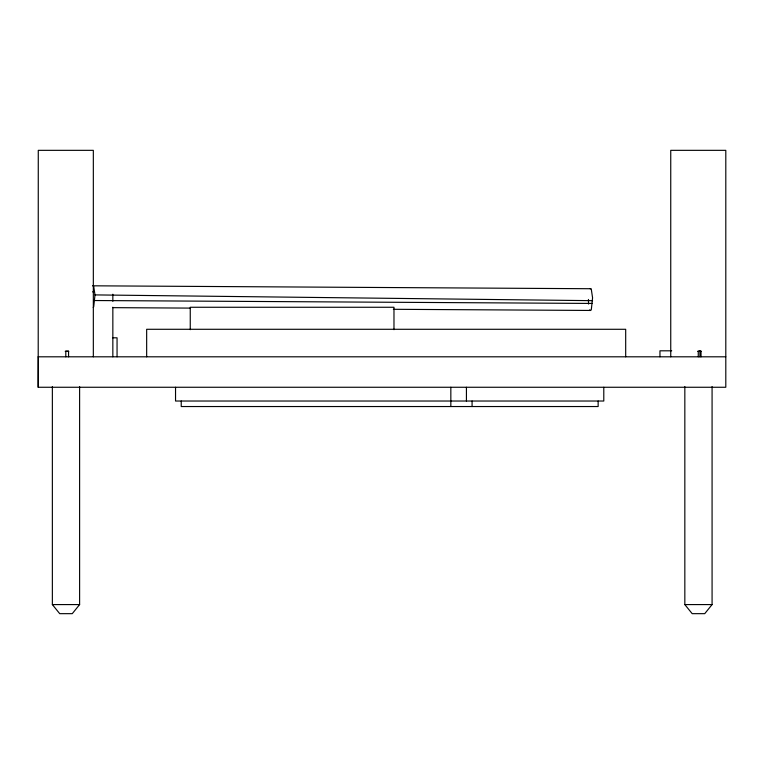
<?xml version="1.0" encoding="UTF-8"?>
<svg xmlns="http://www.w3.org/2000/svg" width="764" height="764" viewBox="0 0 764 764"><rect width="100%" height="100%" fill="white"/><g stroke="black" fill="none" stroke-linecap="round" stroke-linejoin="round"><path stroke-width="1.15" d="M670.744 356.807L670.744 150.336L725.8 150.336L725.8 387.262L38.2 387.262L38.276 356.807M93.208 307.443A12.062 2.177 -89.7 0 0 93.733 306.612L94.994 294.904L93.724 286.462A12.062 2.177 -89.7 0 0 92.664 285.898M589.732 309.802A12.062 2.177 -89.7 0 0 591.326 309.535L592.577 297.826L591.317 289.375A12.062 2.177 -89.7 0 0 590.247 288.821M79.609 386.594L79.609 604.582L72.265 613.664L59.716 613.664L52.363 604.582L52.363 386.594M712.077 386.594L712.077 604.582L704.733 613.664L692.184 613.664L684.831 604.582L684.831 386.594M92.616 291.858L93.198 291.858M112.747 337.812L117.054 337.812L117.054 356.807M671.709 350.81L659.953 350.81L659.953 356.807M65.217 351.306L68.731 351.306M697.685 351.306L701.199 351.306M38.2 356.807L725.8 356.807M52.363 604.582L79.609 604.582M684.831 604.582L712.077 604.582M93.198 285.812L590.792 288.725M94.994 294.904L592.577 300.672M94.851 300.529L592.444 303.442M112.957 307.653L190.513 308.102M393.374 309.296L590.257 310.451M701.027 356.807L701.027 351.163L698.267 351.163L698.267 356.807M699.919 350.81L699.919 356.807M625.687 356.807L625.687 329.284L146.659 329.284L146.659 356.807M603.789 387.262L603.789 401.024L175.539 401.024L175.539 387.262M598.145 401.024L598.145 406.534L181.23 406.534L181.23 401.024M472.076 401.024L472.076 406.534M466.432 387.262L466.432 401.024M450.836 387.262L450.836 406.534M393.976 329.676L393.976 307.262L190.255 307.262L190.255 329.676M112.843 294.216L112.843 301.303M112.843 307.214L112.843 356.807M93.332 356.807L93.332 150.336L38.276 150.336L38.2 387.262M68.559 356.807L68.559 351.163L65.8 351.163L65.8 356.807M588.614 304.082A10.409 1.872 -89.7 0 1 588.452 299.45"/></g></svg>
